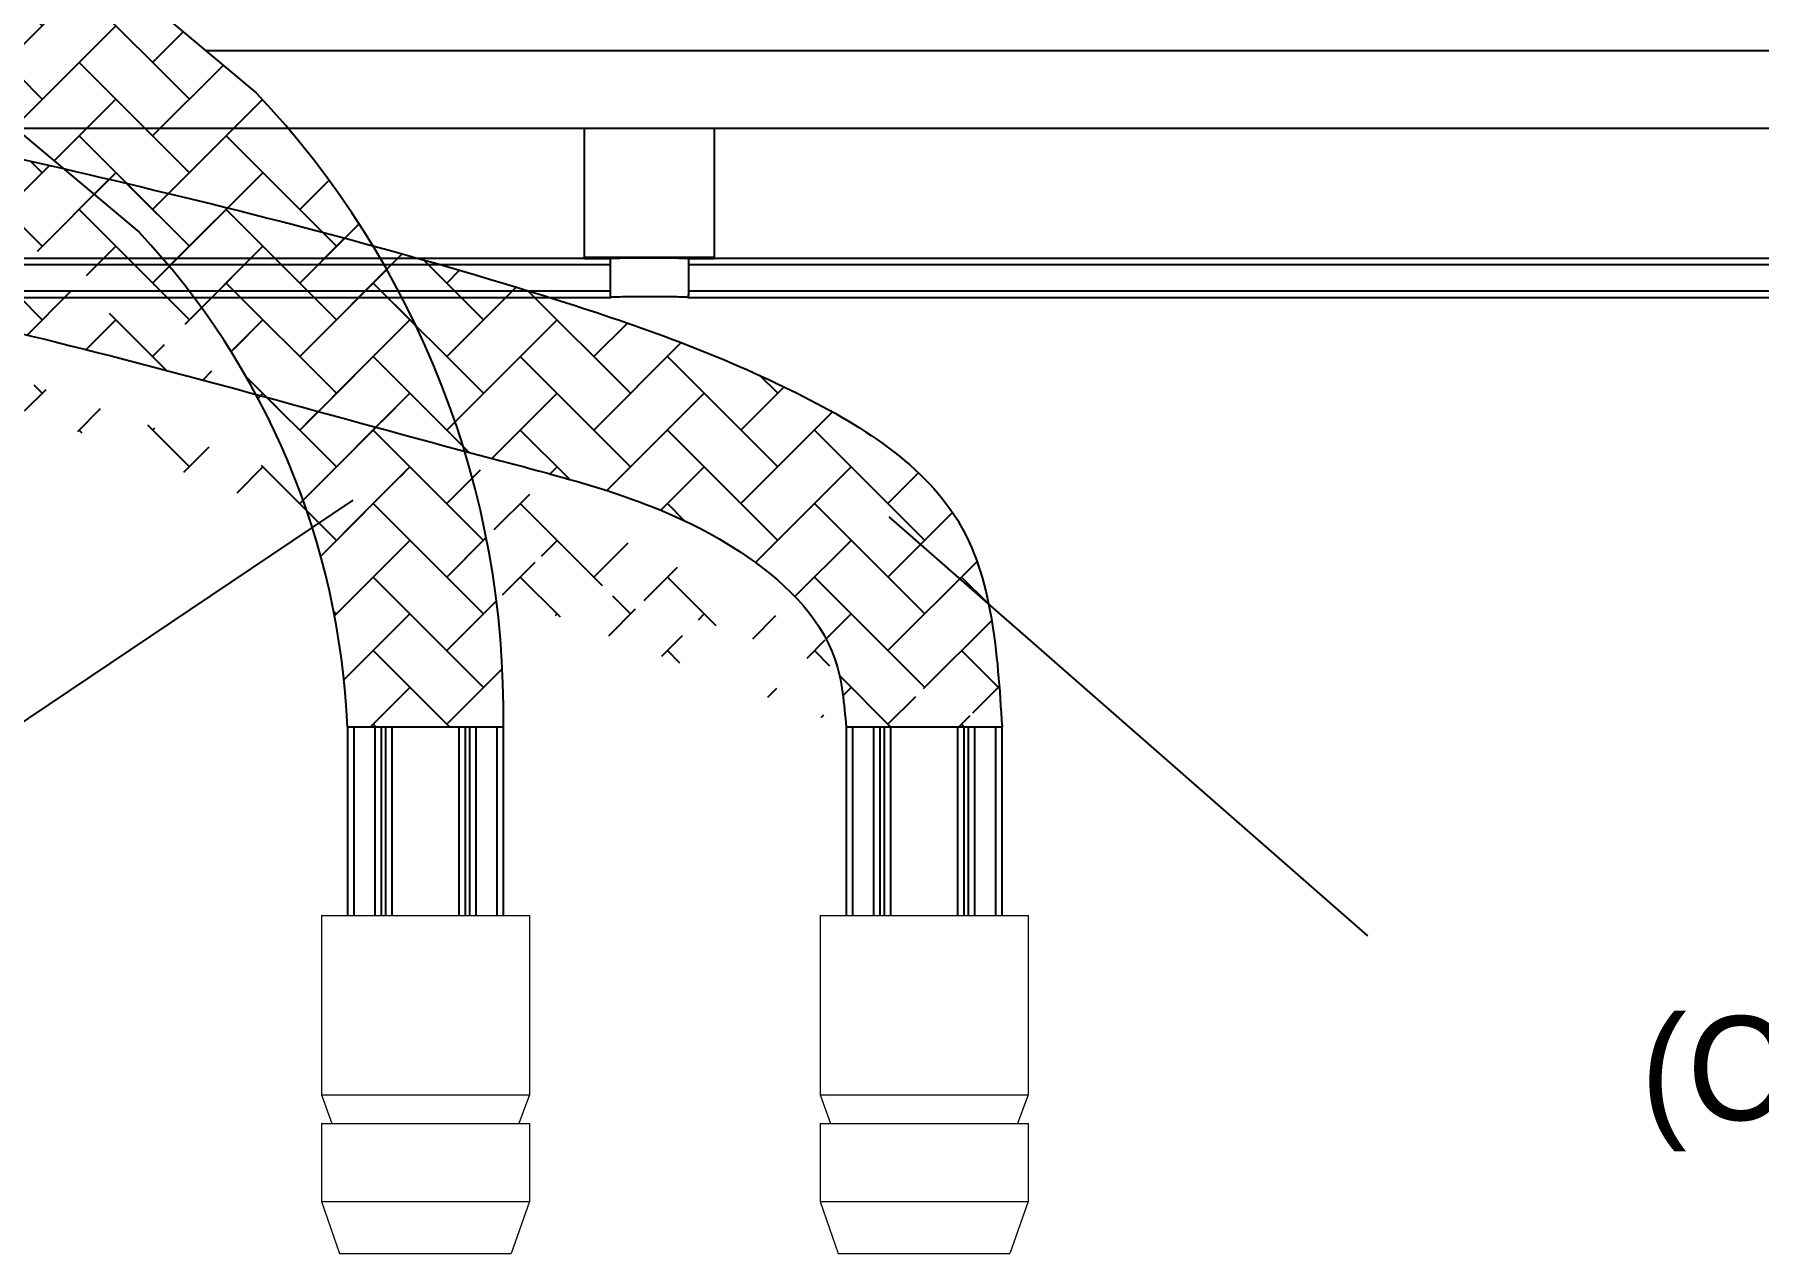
# Model space of a CAD drawing. Extents: x 0 to 1354, y -165 to 827.
# Drawn here: x 635.2 to 767.8, y 474 to 567.8 of the extents above; entities that cross this region are included whole.
import ezdxf

# ---------------------------------------------------------------- set-up
doc = ezdxf.new("R2010")
doc.units = 0
doc.header["$LTSCALE"] = 10
doc.header["$MEASUREMENT"] = 0
doc.layers.get('0').update_dxf_attribs({"linetype": 'CONTINUOUS'})
doc.layers.add('DEF_LAYER_ASSEM_MEMBER', color=7, linetype='CONTINUOUS')
doc.layers.add('실선', color=7, linetype='CONTINUOUS', lineweight=25)
doc.layers.add('치수선', color=7, linetype='CONTINUOUS', lineweight=20)
doc.styles.add('Daelim Dimension', font='')
doc.styles.get('Daelim Dimension').set_extended_font_data('나눔고딕')
pattern_1 = [(45, (-690.7697984919987, 163.9801192087079), (4.440892098500626e-16, 5.65685424949238), [12, -4]), (135, (-687.9413713669987, 166.8085463337079), (4.440892098500626e-16, 5.65685424949238), [12, -4])]

msp = doc.modelspace()

# ---------------------------------------------------------------- hatches: boundary and pattern name
at = {"ltscale": 0.5}
h = msp.add_hatch(dxfattribs=at)
h.set_pattern_fill('AR-HBONE', color=1, style=0)
h.set_pattern_definition(pattern_1)
h.paths.add_polyline_path([(671.2326491550211, 514.4787997677322), (659.2309989170571, 514.4787997677322)], flags=17)
h.paths.add_polyline_path([(671.2254443984257, 514.4787997677322), (659.2382036736526, 514.4787997677322)], flags=16)
edge = h.paths.add_edge_path()
edge.add_line((624.6950327871482, 586.3716968373112), (652.2171264619483, 563.2779181855112))
edge.add_line((624.6950327871482, 586.3716968373112), (615.6960062514481, 575.6470746336113))
edge.add_line((615.6960062514481, 575.6470746336113), (643.2180999263483, 552.5532959818113))
edge.add_arc((601.9295454598712, 515.577944415119), 69.31181934372079, 359.0913672478559, 403.4873127506005)
edge.add_arc((600.0673400815256, 511.9897877000355), 59.22319038443677, 2.408716951291416, 43.22979489619997)
h = msp.add_hatch(dxfattribs=at)
h.set_pattern_fill('AR-HBONE', color=5, style=0)
h.set_pattern_definition(pattern_1)
edge = h.paths.add_edge_path()
edge.add_spline(control_points=[(610.583848265348, 563.3502543787113), (620.4432844620367, 561.2326353490091), (641.8138956543628, 556.642635268433), (669.6668166623837, 549.4999198540402), (691.8583777456743, 541.8426021819506), (708.4878141742105, 531.9184240810941), (709.2269874032002, 520.2477032365205), (709.5910709866839, 514.4992295360587)], knot_values=[0, 0, 0, 0, 30.29997332756913, 65.67606262707139, 85.47440418943481, 102.2533726744881, 118.5400045407562, 118.5400045407562, 118.5400045407562, 118.5400045407562], degree=3, periodic=0)
edge.add_spline(control_points=[(607.1847488395483, 550.6646426216112), (617.0768368687042, 548.60052017903), (638.5182218459054, 544.1264754878566), (665.8643059273247, 536.1533611723514), (687.331660888894, 530.8369742881202), (696.9847412431153, 521.7873660641512), (697.4473260894954, 516.2698397880714), (697.597485405684, 514.478799767732)], knot_values=[0, 0, 0, 0, 30.29997332756913, 65.67606262707139, 85.47440418943481, 96.48696871155526, 101.7798753351357, 101.7798753351357, 101.7798753351357, 101.7798753351357], degree=3, periodic=0)
edge.add_line((595.4004537588485, 553.8222349719113), (607.1847488395483, 550.6646426216112))
edge.add_line((599.0411658263483, 567.4095573836112), (595.1588853124485, 552.9206892562111))
edge.add_line((598.7995973799484, 566.5080116680112), (610.5838924606483, 563.3504193177112))
edge.add_line((709.584726130457, 514.478799767732), (697.597485405684, 514.478799767732))

# ---------------------------------------------------------------- linework, layer by layer
at = {"color": 7, "linetype": 'Continuous'}
msp.add_line((648.3286945678483, 566.5406999537113), (805.3606835648072, 566.5406999537113), dxfattribs=at)
for p, q in [((659.2382036736526, 514.4787997677322), (659.2382036736526, 499.9787997677331)), ((659.2382036736526, 514.4787997677322), (659.2382036736526, 499.9787997677331)), ((659.7261313063973, 514.4787997677322), (659.7261313063973, 499.9787997677331)), ((659.7261313063973, 514.4787997677322), (659.7261313063973, 499.9787997677331)), ((661.352609774598, 514.4787997677322), (661.352609774598, 499.9787997677336)), ((661.352609774598, 514.4787997677322), (661.352609774598, 499.9787997677336)), ((661.8405374073427, 514.4787997677322), (661.8405374073427, 499.9787997677336)), ((661.8405374073427, 514.4787997677322), (661.8405374073427, 499.9787997677336)), ((662.1659715216938, 514.4787997677322), (662.1659715216938, 499.9787997677336)), ((662.1659715216938, 514.4787997677322), (662.1659715216938, 499.9787997677336)), ((662.6538991544385, 514.4787997677322), (662.6538991544385, 499.9787997677336)), ((662.6538991544385, 514.4787997677322), (662.6538991544385, 499.9787997677336)), ((667.809748917638, 514.4787997677322), (667.809748917638, 499.9787997677336)), ((667.809748917638, 514.4787997677322), (667.809748917638, 499.9787997677336)), ((668.2976765503827, 514.4787997677322), (668.2976765503827, 499.9787997677336)), ((668.2976765503827, 514.4787997677322), (668.2976765503827, 499.9787997677336)), ((668.6231106647356, 514.4787997677322), (668.6231106647356, 499.9787997677336)), ((668.6231106647356, 514.4787997677322), (668.6231106647356, 499.9787997677336)), ((669.1110382974803, 514.4787997677322), (669.1110382974803, 499.9787997677336)), ((669.1110382974803, 514.4787997677322), (669.1110382974803, 499.9787997677336)), ((670.737516765681, 514.4787997677322), (670.737516765681, 499.9787997677331)), ((670.737516765681, 514.4787997677322), (670.737516765681, 499.9787997677331)), ((671.2254443984257, 514.4787997677322), (671.2254443984257, 499.9787997677331)), ((671.2254443984257, 514.4787997677322), (671.2254443984257, 499.9787997677331)), ((697.597485405684, 514.478799767732), (697.597485405684, 499.9787997677329)), ((697.597485405684, 514.478799767732), (697.597485405684, 499.9787997677329)), ((698.0854130384287, 514.478799767732), (698.0854130384287, 499.9787997677329)), ((698.0854130384287, 514.478799767732), (698.0854130384287, 499.9787997677329)), ((699.7118915066294, 514.478799767732), (699.7118915066294, 499.978799767732)), ((699.7118915066294, 514.478799767732), (699.7118915066294, 499.978799767732)), ((700.1998191393741, 514.478799767732), (700.1998191393741, 499.978799767732)), ((700.1998191393741, 514.478799767732), (700.1998191393741, 499.978799767732)), ((700.5252532537252, 514.478799767732), (700.5252532537252, 499.9787997677329)), ((700.5252532537252, 514.478799767732), (700.5252532537252, 499.9787997677329)), ((701.0131808864699, 514.478799767732), (701.0131808864699, 499.9787997677329)), ((701.0131808864699, 514.478799767732), (701.0131808864699, 499.9787997677329)), ((706.1690306496694, 514.478799767732), (706.1690306496694, 499.9787997677329)), ((706.1690306496694, 514.478799767732), (706.1690306496694, 499.9787997677329)), ((706.656958282414, 514.478799767732), (706.656958282414, 499.9787997677329)), ((706.656958282414, 514.478799767732), (706.656958282414, 499.9787997677329)), ((706.982392396767, 514.478799767732), (706.982392396767, 499.9787997677329)), ((706.982392396767, 514.478799767732), (706.982392396767, 499.9787997677329)), ((707.4703200295116, 514.478799767732), (707.4703200295116, 499.9787997677329)), ((707.4703200295116, 514.478799767732), (707.4703200295116, 499.9787997677329)), ((709.0967984977124, 514.478799767732), (709.0967984977124, 499.9787997677329)), ((709.0967984977124, 514.478799767732), (709.0967984977124, 499.9787997677329)), ((709.584726130457, 514.478799767732), (709.584726130457, 499.9787997677329)), ((709.584726130457, 514.478799767732), (709.584726130457, 499.9787997677329))]:
    msp.add_line(p, q)
at = {"ltscale": 0.5}
for centre, radius, start, end in [((601.9295454598712, 515.577944415119), 69.31181934372079, 359.0913672478559, 43.48731275060047), ((600.0673400815256, 511.9897877000355), 59.22319038443677, 2.408716951291416, 43.22979489619997)]:
    msp.add_arc(centre, radius, start, end, dxfattribs=at)
for points in [[(610.583848265348, 563.3502543787113), (640.1687058957154, 556.8062049716323), (674.3472912400898, 547.6797599910456), (692.8555562719589, 540.6499339526504), (706.1546466843811, 530.4191970473912), (709.5910709866839, 514.4992295360587)], [(607.1847488395483, 550.6646426216112), (636.7696064699157, 544.1205932145322), (670.9481918142901, 534.9941482339455), (689.4564568461592, 527.9643221955503), (696.7363749138985, 519.7011889955547), (697.597485405684, 514.478799767732)]]:
    msp.add_spline(points, degree=3, dxfattribs=at)
at = {"layer": 'DEF_LAYER_ASSEM_MEMBER', "color": 7, "linetype": 'Continuous'}
for p, q in [((624.6950327871482, 586.3716968373112), (652.2171264619483, 563.2779181855112)), ((615.6960062514481, 575.6470746336113), (643.2180999263483, 552.5532959818113)), ((687.4652828297485, 560.5406999537113), (623.5897581214494, 560.5406999537113)), ((677.4652828297485, 550.5406999537113), (677.4652828297485, 560.5406999537113)), ((834.4652828297485, 560.5406999537113), (687.4652828297485, 560.5406999537113)), ((687.4652828297485, 550.5406999537113), (687.4652828297485, 560.5406999537113)), ((677.4652828297485, 550.5406999537113), (530.4652828297485, 550.5406999537113)), ((677.4652828297485, 550.6284322625111), (687.4652828297485, 550.6284322625111)), ((834.4652828297485, 550.5406999537113), (687.4652828297485, 550.5406999537113)), ((679.4652828297485, 548.0495036502111), (679.4652828297485, 550.0498083076111)), ((685.4652828297485, 550.0498083072112), (685.4652828297485, 548.0495036502111)), ((527.4652828297485, 547.5495036502111), (679.507658070348, 547.5495036502111)), ((679.5087312786482, 547.5495796580112), (679.5071293026481, 547.5498067914111)), ((685.423427266448, 547.5497337836111), (685.4218343791481, 547.5495796582113)), ((685.4229141603482, 547.5495036502111), (837.4652828297485, 547.5495036502111))]:
    msp.add_line(p, q, dxfattribs=at)
at = {"layer": 'DEF_LAYER_ASSEM_MEMBER', "color": 9, "linetype": 'Continuous'}
for p, q in [((677.4652828297485, 550.5497321538112), (679.5058346696483, 550.5497321538112)), ((685.4247309897482, 550.5497321539112), (687.4652828297485, 550.5497321539112)), ((679.4652828297485, 550.0498083076111), (527.4652828195485, 550.0498083076111)), ((837.4652828361486, 550.0498083072112), (685.4652828297485, 550.0498083072112)), ((527.4652828297485, 548.0495036502111), (679.4652828297485, 548.0495036502111)), ((685.4652828297485, 548.0495036502111), (837.4652828297485, 548.0495036502111))]:
    msp.add_line(p, q, dxfattribs=at)
at = {"layer": 'DEF_LAYER_ASSEM_MEMBER', "color": 7, "linetype": 'Continuous'}
for points, start_tangent, end_tangent in [([(679.4652828297485, 550.0498083063112), (679.4654803500484, 550.2393934888112), (679.4687371927484, 550.4010765487112), (679.4807804034481, 550.5095515248113), (679.5057810823482, 550.5497319978113)], (0, 1), (0.9945169703950648, 0.1045753106436801)), ([(679.5058346696483, 550.5497321538112), (679.8559855613485, 550.5669981665112), (680.5253651126482, 550.5810992688112), (682.4652828780481, 550.5935206903112), (684.4052006011484, 550.5810992680113), (685.0745801181483, 550.5669981658111), (685.4247309897482, 550.5497321539112)], (0.9945169707503652, 0.1045753072647522), (0.9945169708071355, -0.1045753067248639)), ([(685.4247845766486, 550.5497319979111), (685.4497844362481, 550.5095378644112), (685.4618319121482, 550.4010496540111), (685.4650840411482, 550.2393819430113), (685.4652828297485, 550.0498083063112)], (0.9945169706852129, -0.1045753078843539), (0, -1)), ([(679.5071309432483, 547.5495091547111), (679.4813572674484, 547.5875823279112), (679.4688840721483, 547.6956334442111), (679.4654891835485, 547.8582076451112), (679.4652828297485, 548.0495036502111)], (-0.9998969317604182, 0.01435708383000275), (0, 1)), ([(685.4652828297485, 548.0495036502111), (685.4650806900481, 547.8581546589112), (685.4616705400485, 547.6955342930112), (685.4492074913483, 547.5875183433111), (685.4234256753484, 547.549508827411)], (0, -1), (-0.9999098022509727, -0.0134308362517254)), ([(685.4217802059484, 547.5495798026111), (685.0680034766483, 547.5667424624112), (684.3984412165482, 547.5807420338112), (682.4652827855484, 547.5930637301112), (680.5321243929484, 547.5807420330111), (679.8625621644483, 547.5667424619112), (679.5087854535482, 547.5495798026111)], (-0.9948940275391607, 0.1009250908689599), (-0.9948940273488132, -0.1009250927453576))]:
    msp.add_spline(points, degree=3, dxfattribs=dict(at, start_tangent=start_tangent, end_tangent=end_tangent))
at = {"layer": '실선'}
for p, q in [((671.2326491550211, 514.4787997677322), (659.2309989170571, 514.4787997677322)), ((671.2326491550211, 514.4787997677322), (659.2309989170571, 514.4787997677322)), ((671.2254443984257, 514.4787997677322), (659.2382036736526, 514.4787997677322)), ((671.2254443984257, 514.4787997677322), (659.2382036736526, 514.4787997677322)), ((709.5910709866839, 514.4992295360578), (697.5911405494571, 514.4583699994062)), ((709.5910709866839, 514.4992295360587), (697.5911405494571, 514.4583699994062)), ((709.584726130457, 514.478799767732), (697.597485405684, 514.478799767732)), ((709.584726130457, 514.478799767732), (697.597485405684, 514.478799767732))]:
    msp.add_line(p, q, dxfattribs=at)
at = {"layer": '실선', "color": 4}
for points in [[(659.6481673197814, 531.9478874106144), (606.6135765210938, 496.2992344546642)], [(700.8896320859167, 530.6530867537776), (737.7121437699998, 498.423771703918)]]:
    msp.add_lwpolyline(points, dxfattribs=at)
at = {"layer": '치수선', "color": 0}
for p, q in [((657.2318240360391, 499.9787997677327), (673.2318240360391, 499.9787997677336)), ((657.2318240360391, 499.9787997677331), (657.2318240360391, 486.1787997677338)), ((673.2318240360391, 499.9787997677331), (673.2318240360391, 486.1787997677325)), ((695.5911057680705, 499.978799767732), (711.5911057680705, 499.9787997677329)), ((695.5911057680705, 499.9787997677324), (695.5911057680705, 486.1787997677332)), ((711.5911057680705, 499.9787997677324), (711.5911057680705, 486.1787997677318)), ((657.2318240360391, 486.1787997677334), (673.2318240360391, 486.1787997677325)), ((657.2318240360382, 486.1787997677338), (658.0325585514238, 483.9787997677331)), ((673.2318240360391, 486.1787997677338), (672.4310895206536, 483.9787997677327)), ((695.5911057680705, 486.1787997677327), (711.5911057680705, 486.1787997677318)), ((695.5911057680696, 486.1787997677332), (696.3918402834552, 483.9787997677324)), ((711.5911057680705, 486.1787997677332), (710.790371252685, 483.978799767732)), ((657.2318240360391, 483.9787997677336), (673.2318240360391, 483.9787997677327)), ((657.2318240360391, 483.9787997677336), (657.2318240360391, 477.978799767734)), ((673.2318240360391, 483.9787997677327), (673.2318240360391, 477.9787997677327)), ((695.5911057680705, 483.9787997677329), (711.5911057680705, 483.978799767732)), ((695.5911057680705, 483.9787997677329), (695.5911057680705, 477.9787997677333)), ((711.5911057680705, 483.978799767732), (711.5911057680705, 477.978799767732)), ((657.2318240360391, 477.9787997677336), (673.2318240360391, 477.9787997677327)), ((657.2318240360391, 477.9787997677327), (658.6318240360388, 473.9787997677327)), ((673.2318240360391, 477.9787997677327), (671.8318240360386, 473.9787997677327)), ((695.5911057680705, 477.9787997677329), (711.5911057680705, 477.978799767732)), ((695.5911057680705, 477.978799767732), (696.9911057680702, 473.978799767732)), ((711.5911057680705, 477.978799767732), (710.1911057680709, 473.978799767732)), ((658.6318240360388, 473.978799767734), (671.8318240360386, 473.9787997677327)), ((696.9911057680702, 473.9787997677333), (710.1911057680709, 473.978799767732))]:
    msp.add_line(p, q, dxfattribs=at)

# ---------------------------------------------------------------- texts
at = {"layer": '실선', "insert": (795.5665371991408, 505.58188943297), "char_height": 8, "attachment_point": 3, "style": 'Daelim Dimension'}
msp.add_mtext_dynamic_manual_height_columns('  냉수\\P(COLD)', width=59.03214674852202, gutter_width=12.5, heights=[0], dxfattribs=at)

doc.saveas('drawing.dxf')
